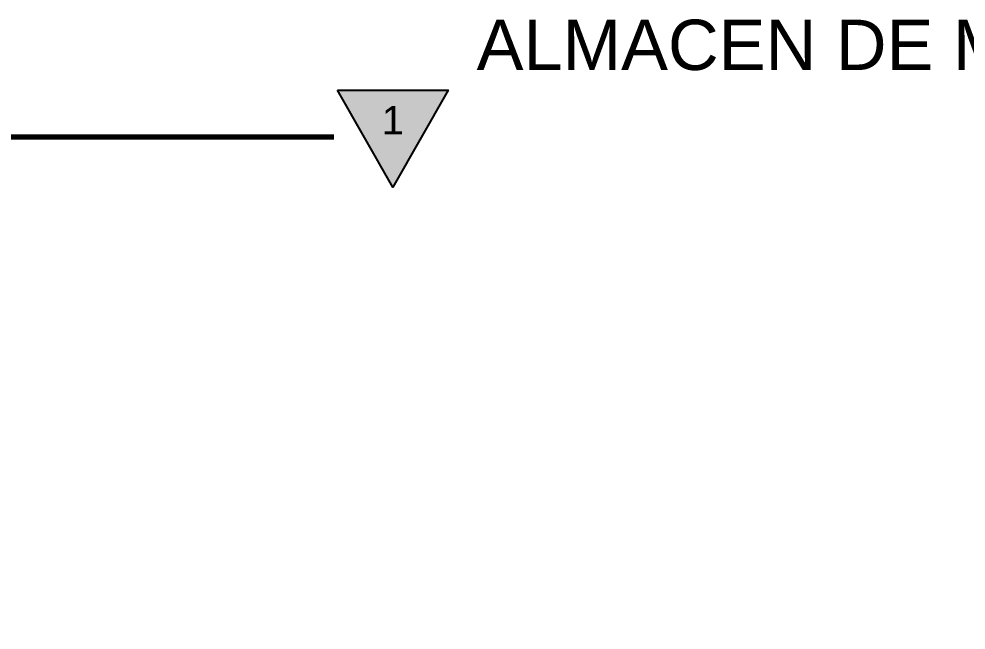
# Model space of a CAD drawing. Header units: metres. Extents: x 151 to 270, y 180 to 223.
# Drawn here: x 170.37 to 176.02, y 215.06 to 218.7 of the extents above; entities that cross this region are included whole.
import ezdxf
from ezdxf.enums import TextEntityAlignment as Align

# ---------------------------------------------------------------- set-up
doc = ezdxf.new("R2010")
doc.units = ezdxf.units.M
doc.layers.add('4-DIAGRAMA DE RECORRIDO', color=4, linetype='Continuous')
doc.styles.add('SEN-ARIAL', font='arial.ttf')

# ---------------------------------------------------------------- blocks, each defined once
blk = doc.blocks.new('DR_ALMACENAMIENTO')
at = {"true_color": 0x1e90ff}
blk.add_hatch(color=7, dxfattribs=at).paths.add_polyline_path([(-0.33, 0.28), (0.33, 0.28), (0, -0.3)])
at = {"color": 7}
blk.add_lwpolyline([(-0.33, 0.28), (0.33, 0.28), (0, -0.3)], close=True, dxfattribs=at)
at = {"color": 250, "style": 'SEN-ARIAL'}
blk.add_attdef('NUM', text='', height=0.17, dxfattribs=at).set_placement((0, 0.1), align=Align.MIDDLE_CENTER)
at = {"style": 'SEN-ARIAL', "flags": 1}
blk.add_attdef('ACTIVIDAD', (0, -0.45), '', height=0.1, dxfattribs=at)

msp = doc.modelspace()

# ---------------------------------------------------------------- linework, layer by layer
at = {"layer": '4-DIAGRAMA DE RECORRIDO', "color": 7, "const_width": 0.03}
msp.add_lwpolyline([(172.25, 218), (170, 218), (170, 202.9), (168.8, 202.9), (168.8, 199.8), (172.55, 199.8), (172.55, 202.9), (177.4, 202.9), (177.4, 199.8), (181.5, 199.8), (181.5, 202.9), (185.3, 202.9), (185.3, 204.2), (196.3, 204.2)], dxfattribs=at)

# ---------------------------------------------------------------- block references
at = {"layer": '4-DIAGRAMA DE RECORRIDO'}
msp.add_blockref('DR_ALMACENAMIENTO', (172.6, 218), dxfattribs=at).add_auto_attribs({'NUM': '1'})

# ---------------------------------------------------------------- texts
at = {"layer": '4-DIAGRAMA DE RECORRIDO', "color": 4, "style": 'SEN-ARIAL'}
msp.add_text('ALMACEN DE MATERIA PRIMA', height=0.3, dxfattribs=at).set_placement((173.1, 218.4))

doc.saveas('drawing.dxf')
